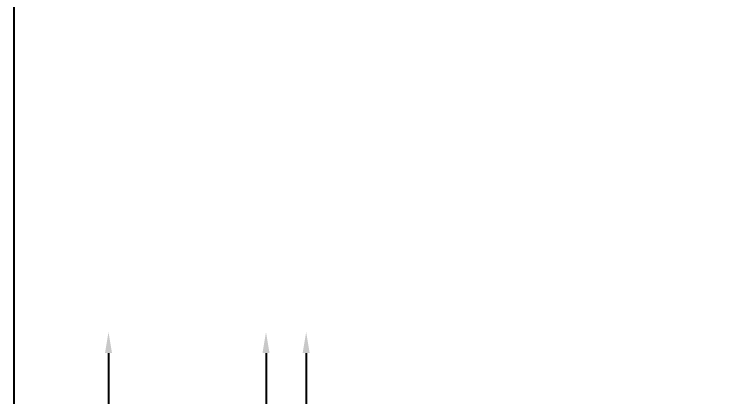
# Model space of a CAD drawing. Header units: metres. Extents: x 0 to 298, y 0 to 162.
# Drawn here: x 170.26 to 178.05, y 127.56 to 131.72 of the extents above; entities that cross this region are included whole.
import ezdxf

# ---------------------------------------------------------------- set-up
doc = ezdxf.new("R2010")
doc.units = ezdxf.units.M
doc.header["$MEASUREMENT"] = 0
doc.styles.add('working', font='timesbd.ttf', dxfattribs={"height": 0.25})
doc.dimstyles.new('new model', dxfattribs={"dimtxt": 0.25, "dimasz": 0.23, "dimexe": 0.1, "dimexo": 0.1, "dimgap": 0, "dimtad": 0, "dimtoh": 1, "dimzin": 1, "dimdsep": 46, "dimtxsty": 'working', "dimcen": 0.09, "dimse1": 1, "dimse2": 1, "dimclrd": 8, "dimclre": 8, "dimclrt": 3, "dimadec": 1, "dimazin": 0, "dimtfac": 1, "dimtofl": 0, "dimtmove": 0, "dimatfit": 3, "dimfxl": 0, "dimtolj": 1, "dimtzin": 0, "dimlwd": -1, "dimlwe": -1, "dimarcsym": 0})

# ---------------------------------------------------------------- blocks, each defined once
blk = doc.blocks.new('*D30')
at = {"color": 8}
for p, q in [((171.2867, 128.0341), (171.2867, 120.8697)), ((171.2867, 112.9103), (171.2867, 120.0747))]:
    blk.add_line(p, q, dxfattribs=at)
at = {"color": 8, "lineweight": 35}
for points in [[(171.2483, 128.0341), (171.325, 128.0341), (171.2867, 128.2641)], [(171.2483, 112.9103), (171.325, 112.9103), (171.2867, 112.6803)]]:
    blk.add_solid(points, dxfattribs=at)
at = {"layer": 'Defpoints', "color": 0, "lineweight": 35}
for p in [(171.6409, 128.2641), (171.2867, 112.6803), (171.6409, 112.6803)]:
    blk.add_point(p, dxfattribs=at)
at = {"color": 3, "insert": (171.2867, 120.4722), "char_height": 0.25, "attachment_point": 5, "rotation": 90, "style": 'working'}
blk.add_mtext('\\A1;15.58', dxfattribs=at)
blk = doc.blocks.new('*D31')
at = {"color": 8}
for p, q in [((173.0003, 128.0341), (173.0003, 126.6674)), ((173.0003, 124.6773), (173.0003, 126.044))]:
    blk.add_line(p, q, dxfattribs=at)
at = {"color": 8, "lineweight": 35}
for points in [[(172.9619, 128.0341), (173.0386, 128.0341), (173.0003, 128.2641)], [(172.9619, 124.6773), (173.0386, 124.6773), (173.0003, 124.4473)]]:
    blk.add_solid(points, dxfattribs=at)
at = {"layer": 'Defpoints', "color": 0, "lineweight": 35}
for p in [(201.1052, 128.2641), (173.0003, 124.4473), (201.1052, 124.4473)]:
    blk.add_point(p, dxfattribs=at)
at = {"color": 3, "insert": (173.0003, 126.3557), "char_height": 0.25, "attachment_point": 5, "rotation": 90, "style": 'working'}
blk.add_mtext('\\A1;3.82', dxfattribs=at)
blk = doc.blocks.new('*D32')
at = {"color": 8}
for p, q in [((173.437, 128.0341), (173.437, 127.2658)), ((173.437, 125.8773), (173.437, 126.6455))]:
    blk.add_line(p, q, dxfattribs=at)
at = {"color": 8, "lineweight": 35}
for points in [[(173.3987, 128.0341), (173.4753, 128.0341), (173.437, 128.2641)], [(173.3987, 125.8773), (173.4753, 125.8773), (173.437, 125.6473)]]:
    blk.add_solid(points, dxfattribs=at)
at = {"layer": 'Defpoints', "color": 0, "lineweight": 35}
for p in [(201.1052, 128.2641), (173.437, 125.6473), (201.1052, 125.6473)]:
    blk.add_point(p, dxfattribs=at)
at = {"color": 3, "insert": (173.437, 126.9557), "char_height": 0.25, "attachment_point": 5, "rotation": 90, "style": 'working'}
blk.add_mtext('\\A1;2.62', dxfattribs=at)

msp = doc.modelspace()

# ---------------------------------------------------------------- linework, layer by layer
at = {"linetype": 'ByBlock'}
msp.add_lwpolyline([(170.26177, 148.78476), (248.89615, 148.78476), (248.89615, 82.19907), (170.26177, 82.19907)], close=True, dxfattribs=at)

# ---------------------------------------------------------------- dimensions: what is measured, and where the dimension line sits
for base, p1, p2, picture, middle in [((171.28667, 112.68035), (171.64092, 128.26408), (171.64092, 112.68035), '*D30', (171.28667, 120.47221)), ((173.00027, 124.44727), (201.10523, 128.26408), (201.10523, 124.44727), '*D31', (173.00027, 126.35567)), ((173.43701, 125.64727), (201.10523, 128.26408), (201.10523, 125.64727), '*D32', (173.43701, 126.95567))]:
    dim = msp.add_linear_dim(base=base, p1=p1, p2=p2, angle=90, dimstyle='new model', override={"dimpost": '\\X'})
    dim.commit()
    dim.dimension.update_dxf_attribs({"geometry": picture, "text_midpoint": middle})

doc.saveas('drawing.dxf')
